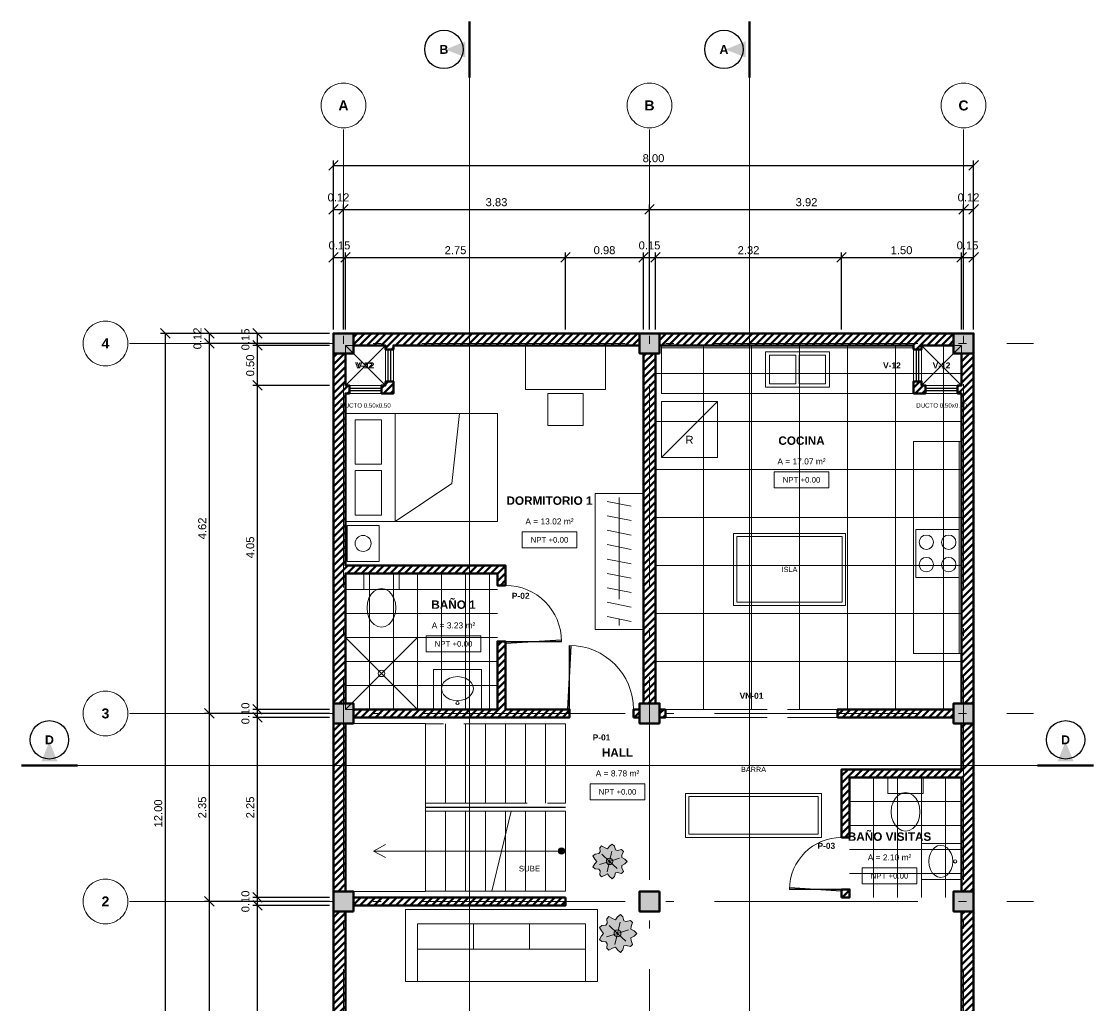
# Model space of a CAD drawing. Header units: metres. Extents: x -3.9 to 79.9, y -56.9 to 20.9.
# Drawn here: x -3.9 to 9.5, y 8.6 to 20.9 of the extents above; entities that cross this region are included whole.
import ezdxf
from ezdxf.enums import TextEntityAlignment as Align

# ---------------------------------------------------------------- set-up
doc = ezdxf.new("R2010")
doc.units = ezdxf.units.M
for name, pattern in [('DASHDOT', [3.556, 2.54, -0.508, 0, -0.508]), ('DASHED', [1.524, 1.27, -0.254]), ('PHANTOM', [6.35, 3.175, -0.635, 0.635, -0.635, 0.635, -0.635])]:
    doc.linetypes.add(name, pattern=pattern)
for name, color, linetype, lineweight in [('A-COTA', 1, 'CONTINUOUS', 15), ('A-EJES', 1, 'DASHDOT', 15), ('A-ESCALERA', 2, 'CONTINUOUS', 20), ('A-JARDIN', 3, 'CONTINUOUS', 15), ('A-LOTE', 1, 'PHANTOM', 35), ('A-MOBILIARIO', 9, 'CONTINUOUS', 15), ('A-MURO', 8, 'CONTINUOUS', 50), ('A-PISO', 253, 'CONTINUOUS', 13), ('A-PROYECCION', 9, 'DASHED', 15), ('A-PUERTA', 30, 'CONTINUOUS', 20), ('A-SANITARIO', 5, 'CONTINUOUS', 15), ('A-SIMBOLO', 6, 'CONTINUOUS', 25), ('A-TEXTO', 7, 'CONTINUOUS', 20), ('A-TEXTO-AREA', 7, 'CONTINUOUS', 15), ('A-VENTANA', 4, 'CONTINUOUS', 20), ('S-COLUMNA', 7, 'CONTINUOUS', 50)]:
    doc.layers.add(name, color=color, linetype=linetype, lineweight=lineweight)
doc.styles.add('PLANO', font='arial.ttf')
doc.styles.add('PLANO-B', font='arialbd.ttf')
doc.dimstyles.new('COTA-50', dxfattribs={"dimtxt": 0.1, "dimasz": 2.5, "dimexe": 0.06, "dimexo": 0.05, "dimgap": 0.04, "dimtad": 1, "dimzin": 0, "dimdsep": 46, "dimtxsty": 'PLANO', "dimtsz": 0.06, "dimcen": 2.5, "dimclrd": 1, "dimclre": 1, "dimazin": 3, "dimtfac": 1, "dimtmove": 0, "dimatfit": 3})

# ---------------------------------------------------------------- blocks, each defined once
blk = doc.blocks.new('PUERTA_0.65_0.10')
at = {"layer": 'A-PUERTA', "lineweight": 25}
for p, q in [((-0.02, 0.05), (0.02, 0.7)), ((0, 0.05), (0, 0.7))]:
    blk.add_line(p, q, dxfattribs=at)
at = {"layer": 'A-PUERTA'}
blk.add_arc((0, 0.05), 0.65, 0, 90, dxfattribs=at)
blk = doc.blocks.new('PUERTA_0.80_0.10')
at = {"layer": 'A-PUERTA', "lineweight": 25}
for p, q in [((-0.02, 0.05), (0.02, 0.85)), ((0, 0.05), (0, 0.85))]:
    blk.add_line(p, q, dxfattribs=at)
at = {"layer": 'A-PUERTA'}
blk.add_arc((0, 0.05), 0.8, 0, 90, dxfattribs=at)
blk = doc.blocks.new('PUERTA_0.70_0.10')
at = {"layer": 'A-PUERTA', "lineweight": 25}
for p, q in [((-0.02, 0.05), (0.02, 0.75)), ((0, 0.05), (0, 0.75))]:
    blk.add_line(p, q, dxfattribs=at)
at = {"layer": 'A-PUERTA'}
blk.add_arc((0, 0.05), 0.7, 0, 90, dxfattribs=at)
blk = doc.blocks.new('VENTANA_0.40_0.10')
at = {"layer": 'A-VENTANA', "lineweight": 15}
for p, q in [((0, 0.05), (0.4, 0.05)), ((0, -0.05), (0, 0.05)), ((0.4, -0.05), (0.4, 0.05)), ((0, -0.05), (0.4, -0.05))]:
    blk.add_line(p, q, dxfattribs=at)
at = {"layer": 'A-VENTANA', "lineweight": 25}
for p, q in [((0, 0.015), (0.4, 0.015)), ((0, -0.015), (0.4, -0.015))]:
    blk.add_line(p, q, dxfattribs=at)
blk = doc.blocks.new('SOFA_2.40_0.90')
at = {"layer": 'A-MOBILIARIO'}
for points in [[(0, 0), (2.4, 0), (2.4, 0.9), (0, 0.9)], [(0.15, 0.18), (2.25, 0.18), (2.25, 0.9), (0.15, 0.9)], [(0.15, 0.18), (0.85, 0.18), (0.85, 0.495), (0.15, 0.495)], [(0.85, 0.18), (1.55, 0.18), (1.55, 0.495), (0.85, 0.495)], [(1.55, 0.18), (2.25, 0.18), (2.25, 0.495), (1.55, 0.495)]]:
    blk.add_lwpolyline(points, close=True, dxfattribs=at)
blk = doc.blocks.new('PLANTA_0.24')
at = {"layer": 'A-JARDIN', "true_color": 0xe3eedb}
h = blk.add_hatch(color=7, dxfattribs=at)
h.dxf.hatch_style = 1
h.paths.add_polyline_path([(0.24, 0), (0.209, 0.033), (0.166, 0.054), (0.17, 0.087), (0.189, 0.137), (0.163, 0.163), (0.11, 0.151), (0.08, 0.157), (0.067, 0.206), (0.037, 0.237), (0, 0.206), (-0.027, 0.171), (-0.061, 0.186), (-0.107, 0.211), (-0.133, 0.183), (-0.129, 0.129), (-0.145, 0.105), (-0.197, 0.101), (-0.227, 0.074), (-0.199, 0.031), (-0.173, 0), (-0.199, -0.031), (-0.227, -0.074), (-0.197, -0.101), (-0.145, -0.105), (-0.129, -0.129), (-0.133, -0.183), (-0.107, -0.211), (-0.061, -0.186), (-0.027, -0.171), (0, -0.206), (0.037, -0.237), (0.067, -0.206), (0.08, -0.157), (0.11, -0.151), (0.163, -0.163), (0.189, -0.137), (0.17, -0.087), (0.166, -0.054), (0.209, -0.033)])
at = {"layer": 'A-JARDIN', "lineweight": 5}
for q in [(0.032, 0.14), (-0.138, -0.043), (-0.106, 0.098), (-0.032, -0.14), (0.138, 0.043), (0.106, -0.098)]:
    blk.add_line((0, 0), q, dxfattribs=at)
at = {"layer": 'A-JARDIN'}
blk.add_lwpolyline([(0.24, 0), (0.209, 0.033), (0.166, 0.054), (0.17, 0.087), (0.189, 0.137), (0.163, 0.163), (0.11, 0.151), (0.08, 0.157), (0.067, 0.206), (0.037, 0.237), (0, 0.206), (-0.027, 0.171), (-0.061, 0.186), (-0.107, 0.211), (-0.133, 0.183), (-0.129, 0.129), (-0.145, 0.105), (-0.197, 0.101), (-0.227, 0.074), (-0.199, 0.031), (-0.173, 0), (-0.199, -0.031), (-0.227, -0.074), (-0.197, -0.101), (-0.145, -0.105), (-0.129, -0.129), (-0.133, -0.183), (-0.107, -0.211), (-0.061, -0.186), (-0.027, -0.171), (0, -0.206), (0.037, -0.237), (0.067, -0.206), (0.08, -0.157), (0.11, -0.151), (0.163, -0.163), (0.189, -0.137), (0.17, -0.087), (0.166, -0.054), (0.209, -0.033)], close=True, dxfattribs=at)
blk.add_circle((0, 0), 0.0432, dxfattribs=at)
blk = doc.blocks.new('CAJA_1.70_0.55')
at = {"layer": 'A-MOBILIARIO'}
for points in [[(0, 0), (1.7, 0), (1.7, 0.55), (0, 0.55)], [(0.04, 0.04), (1.66, 0.04), (1.66, 0.51), (0.04, 0.51)]]:
    blk.add_lwpolyline(points, close=True, dxfattribs=at)
blk = doc.blocks.new('INODORO')
at = {"layer": 'A-SANITARIO'}
for points in [[(0.18, 0.43), (0.174, 0.492), (0.156, 0.55), (0.127, 0.6), (0.09, 0.638), (0.047, 0.662), (0, 0.67), (-0.047, 0.662), (-0.09, 0.638), (-0.127, 0.6), (-0.156, 0.55), (-0.174, 0.492), (-0.18, 0.43), (-0.174, 0.368), (-0.156, 0.31), (-0.127, 0.26), (-0.09, 0.222), (-0.047, 0.198), (0, 0.19), (0.047, 0.198), (0.09, 0.222), (0.127, 0.26), (0.156, 0.31), (0.174, 0.368)], [(-0.22, 0), (0.22, 0), (0.22, 0.2), (-0.22, 0.2)]]:
    blk.add_lwpolyline(points, close=True, dxfattribs=at)
blk = doc.blocks.new('LAVATORIO_0.45')
at = {"layer": 'A-SANITARIO'}
for points in [[(0, 0), (0.45, 0), (0.45, 0.5), (0, 0.5)], [(0.425, 0.26), (0.418, 0.299), (0.398, 0.335), (0.366, 0.366), (0.325, 0.39), (0.277, 0.405), (0.225, 0.41), (0.173, 0.405), (0.125, 0.39), (0.084, 0.366), (0.052, 0.335), (0.032, 0.299), (0.025, 0.26), (0.032, 0.221), (0.052, 0.185), (0.084, 0.154), (0.125, 0.13), (0.173, 0.115), (0.225, 0.11), (0.277, 0.115), (0.325, 0.13), (0.366, 0.154), (0.398, 0.185), (0.418, 0.221)]]:
    blk.add_lwpolyline(points, close=True, dxfattribs=at)
blk.add_circle((0.225, 0.08), 0.02, dxfattribs=at)
blk = doc.blocks.new('PLANTA_0.22')
at = {"layer": 'A-JARDIN', "true_color": 0xe3eedb}
h = blk.add_hatch(color=7, dxfattribs=at)
h.dxf.hatch_style = 1
h.paths.add_polyline_path([(0.22, 0), (0.192, 0.03), (0.152, 0.049), (0.156, 0.08), (0.173, 0.126), (0.149, 0.149), (0.101, 0.138), (0.073, 0.144), (0.061, 0.189), (0.034, 0.217), (0, 0.189), (-0.025, 0.157), (-0.056, 0.171), (-0.098, 0.193), (-0.122, 0.168), (-0.118, 0.118), (-0.133, 0.097), (-0.181, 0.092), (-0.208, 0.068), (-0.182, 0.029), (-0.158, 0), (-0.182, -0.029), (-0.208, -0.068), (-0.181, -0.092), (-0.133, -0.097), (-0.118, -0.118), (-0.122, -0.168), (-0.098, -0.193), (-0.056, -0.171), (-0.025, -0.157), (0, -0.189), (0.034, -0.217), (0.061, -0.189), (0.073, -0.144), (0.101, -0.138), (0.149, -0.149), (0.173, -0.126), (0.156, -0.08), (0.152, -0.049), (0.192, -0.03)])
at = {"layer": 'A-JARDIN', "lineweight": 5}
for q in [(-0.126, -0.039), (-0.097, 0.09), (-0.029, -0.129), (0.029, 0.129), (0.126, 0.039), (0.097, -0.09)]:
    blk.add_line((0, 0), q, dxfattribs=at)
at = {"layer": 'A-JARDIN'}
blk.add_lwpolyline([(0.22, 0), (0.192, 0.03), (0.152, 0.049), (0.156, 0.08), (0.173, 0.126), (0.149, 0.149), (0.101, 0.138), (0.073, 0.144), (0.061, 0.189), (0.034, 0.217), (0, 0.189), (-0.025, 0.157), (-0.056, 0.171), (-0.098, 0.193), (-0.122, 0.168), (-0.118, 0.118), (-0.133, 0.097), (-0.181, 0.092), (-0.208, 0.068), (-0.182, 0.029), (-0.158, 0), (-0.182, -0.029), (-0.208, -0.068), (-0.181, -0.092), (-0.133, -0.097), (-0.118, -0.118), (-0.122, -0.168), (-0.098, -0.193), (-0.056, -0.171), (-0.025, -0.157), (0, -0.189), (0.034, -0.217), (0.061, -0.189), (0.073, -0.144), (0.101, -0.138), (0.149, -0.149), (0.173, -0.126), (0.156, -0.08), (0.152, -0.049), (0.192, -0.03)], close=True, dxfattribs=at)
blk.add_circle((0, 0), 0.0396, dxfattribs=at)
blk = doc.blocks.new('CAMA_1.35_1.90')
at = {"layer": 'A-MOBILIARIO'}
for points in [[(0, 0), (1.35, 0), (1.35, 1.9), (0, 1.9)], [(0.08, 1.45), (0.635, 1.45), (0.635, 1.78), (0.08, 1.78)], [(0.715, 1.45), (1.27, 1.45), (1.27, 1.78), (0.715, 1.78)]]:
    blk.add_lwpolyline(points, close=True, dxfattribs=at)
for points in [[(0, 1.28), (1.35, 1.28)], [(0, 1.28), (0.4725, 0.57), (1.35, 0.475)]]:
    blk.add_lwpolyline(points, dxfattribs=at)
blk = doc.blocks.new('VELADOR')
at = {"layer": 'A-MOBILIARIO'}
blk.add_lwpolyline([(0, 0), (0.45, 0), (0.45, 0.4), (0, 0.4)], close=True, dxfattribs=at)
blk.add_circle((0.225, 0.2), 0.1, dxfattribs=at)
blk = doc.blocks.new('CLOSET_1.70_0.60')
at = {"layer": 'A-MOBILIARIO', "lineweight": 13}
for p, q in [((0.1, 0.15), (0.16, 0.45)), ((0.28, 0.15), (0.34, 0.45)), ((0.46, 0.15), (0.52, 0.45)), ((0.64, 0.15), (0.7, 0.45)), ((0.82, 0.15), (0.88, 0.45)), ((1, 0.15), (1.06, 0.45)), ((1.18, 0.15), (1.24, 0.45)), ((1.36, 0.15), (1.42, 0.45)), ((1.54, 0.15), (1.6, 0.45))]:
    blk.add_line(p, q, dxfattribs=at)
at = {"layer": 'A-MOBILIARIO', "linetype": 'DASHED'}
blk.add_line((0.05, 0.3), (1.65, 0.3), dxfattribs=at)
at = {"layer": 'A-MOBILIARIO'}
blk.add_lwpolyline([(0, 0), (1.7, 0), (1.7, 0.6), (0, 0.6)], close=True, dxfattribs=at)
blk = doc.blocks.new('ESCRITORIO_1.00')
at = {"layer": 'A-MOBILIARIO'}
for points in [[(0, 0), (1, 0), (1, 0.55), (0, 0.55)], [(0.28, -0.45), (0.72, -0.45), (0.72, -0.05), (0.28, -0.05)]]:
    blk.add_lwpolyline(points, close=True, dxfattribs=at)
blk = doc.blocks.new('DUCHA_0.90_0.90')
at = {"layer": 'A-SANITARIO', "lineweight": 13}
for p, q in [((0, 0), (0.9, 0.9)), ((0, 0.9), (0.9, 0))]:
    blk.add_line(p, q, dxfattribs=at)
at = {"layer": 'A-SANITARIO'}
blk.add_lwpolyline([(0, 0), (0.9, 0), (0.9, 0.9), (0, 0.9)], close=True, dxfattribs=at)
blk.add_circle((0.45, 0.45), 0.04, dxfattribs=at)
blk = doc.blocks.new('LAVATORIO_0.60')
at = {"layer": 'A-SANITARIO'}
for points in [[(0, 0), (0.6, 0), (0.6, 0.5), (0, 0.5)], [(0.5, 0.26), (0.493, 0.299), (0.473, 0.335), (0.441, 0.366), (0.4, 0.39), (0.352, 0.405), (0.3, 0.41), (0.248, 0.405), (0.2, 0.39), (0.159, 0.366), (0.127, 0.335), (0.107, 0.299), (0.1, 0.26), (0.107, 0.221), (0.127, 0.185), (0.159, 0.154), (0.2, 0.13), (0.248, 0.115), (0.3, 0.11), (0.352, 0.115), (0.4, 0.13), (0.441, 0.154), (0.473, 0.185), (0.493, 0.221)]]:
    blk.add_lwpolyline(points, close=True, dxfattribs=at)
blk.add_circle((0.3, 0.08), 0.02, dxfattribs=at)
blk = doc.blocks.new('MUEBLE_3.15')
at = {"layer": 'A-MOBILIARIO', "lineweight": 13}
blk.add_line((0, 0.03), (3.15, 0.03), dxfattribs=at)
at = {"layer": 'A-MOBILIARIO'}
blk.add_lwpolyline([(0, 0), (3.15, 0), (3.15, 0.6), (0, 0.6)], close=True, dxfattribs=at)
blk = doc.blocks.new('MUEBLE_2.65')
at = {"layer": 'A-MOBILIARIO', "lineweight": 13}
blk.add_line((0, 0.03), (2.65, 0.03), dxfattribs=at)
at = {"layer": 'A-MOBILIARIO'}
blk.add_lwpolyline([(0, 0), (2.65, 0), (2.65, 0.6), (0, 0.6)], close=True, dxfattribs=at)
blk = doc.blocks.new('COCINA')
at = {"layer": 'A-MOBILIARIO'}
blk.add_lwpolyline([(0, 0.03), (0.6, 0.03), (0.6, 0.57), (0, 0.57)], close=True, dxfattribs=at)
for centre in [(0.16, 0.44), (0.44, 0.44), (0.16, 0.16), (0.44, 0.16)]:
    blk.add_circle(centre, 0.09, dxfattribs=at)
blk = doc.blocks.new('REFRI')
at = {"layer": 'A-MOBILIARIO', "lineweight": 13}
blk.add_line((0, 0), (0.7, 0.7), dxfattribs=at)
at = {"layer": 'A-MOBILIARIO'}
blk.add_lwpolyline([(0, 0), (0.7, 0), (0.7, 0.7), (0, 0.7)], close=True, dxfattribs=at)
at = {"layer": 'A-MOBILIARIO', "style": 'PLANO'}
blk.add_text('R', height=0.1, dxfattribs=at).set_placement((0.35, 0.22), align=Align.MIDDLE_CENTER)
blk = doc.blocks.new('TARJA')
at = {"layer": 'A-SANITARIO'}
for points in [[(0, 0.08), (0.8, 0.08), (0.8, 0.52), (0, 0.52)], [(0.05, 0.12), (0.38, 0.12), (0.38, 0.48), (0.05, 0.48)], [(0.42, 0.12), (0.75, 0.12), (0.75, 0.48), (0.42, 0.48)]]:
    blk.add_lwpolyline(points, close=True, dxfattribs=at)
blk = doc.blocks.new('CAJA_1.40_0.90')
at = {"layer": 'A-MOBILIARIO'}
for points in [[(0, 0), (1.4, 0), (1.4, 0.9), (0, 0.9)], [(0.04, 0.04), (1.36, 0.04), (1.36, 0.86), (0.04, 0.86)]]:
    blk.add_lwpolyline(points, close=True, dxfattribs=at)

msp = doc.modelspace()

# ---------------------------------------------------------------- hatches: boundary and pattern name
at = {"layer": 'A-ESCALERA', "true_color": 0x333333}
h = msp.add_hatch(color=7, dxfattribs=at)
h.dxf.hatch_style = 1
h.paths.add_polyline_path([(2.89, 10.53), (2.889, 10.54), (2.885, 10.55), (2.878, 10.558), (2.87, 10.565), (2.86, 10.569), (2.85, 10.57), (2.84, 10.569), (2.83, 10.565), (2.822, 10.558), (2.815, 10.55), (2.811, 10.54), (2.81, 10.53), (2.811, 10.52), (2.815, 10.51), (2.822, 10.502), (2.83, 10.495), (2.84, 10.491), (2.85, 10.49), (2.86, 10.491), (2.87, 10.495), (2.878, 10.502), (2.885, 10.51), (2.889, 10.52)])
at = {"layer": 'A-MURO'}
h = msp.add_hatch(dxfattribs=at)
h.set_pattern_fill('ANSI31', color=8, scale=0.02)
h.paths.add_polyline_path([(3.825, 17), (3.825, 16.85), (0.75, 16.85), (0.75, 16.8), (0.65, 16.8), (0.65, 16.85), (0.25, 16.85), (0.25, 17)])
h = msp.add_hatch(dxfattribs=at)
h.set_pattern_fill('ANSI31', color=8, scale=0.02)
h.paths.add_polyline_path([(7.75, 17), (7.75, 16.85), (7.35, 16.85), (7.35, 16.8), (7.25, 16.8), (7.25, 16.85), (4.075, 16.85), (4.075, 17)])
h = msp.add_hatch(dxfattribs=at)
h.set_pattern_fill('ANSI31', color=8, scale=0.02)
h.paths.add_polyline_path([(0.15, 16.35), (0.2, 16.35), (0.2, 16.25), (0.15, 16.25), (0.15, 14.1), (2.15, 14.1), (2.15, 14.05), (2.15, 14), (2.15, 13.85), (2.05, 13.85), (2.05, 14), (0.15, 14), (0.15, 12.375), (0, 12.375), (0, 16.75), (0.15, 16.75)])
h = msp.add_hatch(dxfattribs=at)
h.set_pattern_fill('ANSI31', color=8, scale=0.02)
h.paths.add_polyline_path([(4.025, 12.375), (3.875, 12.375), (3.875, 16.75), (4.025, 16.75)])
h = msp.add_hatch(dxfattribs=at)
h.set_pattern_fill('ANSI31', color=8, scale=0.02)
h.paths.add_polyline_path([(8, 12.375), (7.85, 12.375), (7.85, 16.25), (7.8, 16.25), (7.8, 16.35), (7.85, 16.35), (7.85, 16.75), (8, 16.75)])
h = msp.add_hatch(dxfattribs=at)
h.set_pattern_fill('ANSI31', color=8, scale=0.02)
h.paths.add_polyline_path([(0.65, 16.4), (0.75, 16.4), (0.75, 16.35), (0.75, 16.25), (0.6, 16.25), (0.6, 16.35), (0.65, 16.35)])
h = msp.add_hatch(dxfattribs=at)
h.set_pattern_fill('ANSI31', color=8, scale=0.02)
h.paths.add_polyline_path([(7.25, 16.35), (7.25, 16.4), (7.35, 16.4), (7.35, 16.35), (7.4, 16.35), (7.4, 16.25), (7.25, 16.25)])
h = msp.add_hatch(dxfattribs=at)
h.set_pattern_fill('ANSI31', color=8, scale=0.02)
h.paths.add_polyline_path([(2.05, 12.3), (2.05, 13.15), (2.15, 13.15), (2.15, 12.3), (2.95, 12.3), (2.95, 12.2), (0.25, 12.2), (0.25, 12.3)])
h = msp.add_hatch(dxfattribs=at)
h.set_pattern_fill('ANSI31', color=8, scale=0.02)
h.paths.add_polyline_path([(3.75, 12.2), (3.75, 12.3), (3.825, 12.3), (3.825, 12.2)])
h = msp.add_hatch(dxfattribs=at)
h.set_pattern_fill('ANSI31', color=8, scale=0.02)
h.paths.add_polyline_path([(4.15, 12.3), (4.15, 12.2), (4.075, 12.2), (4.075, 12.3)])
h = msp.add_hatch(dxfattribs=at)
h.set_pattern_fill('ANSI31', color=8, scale=0.02)
h.paths.add_polyline_path([(6.3, 12.2), (6.3, 12.3), (7.75, 12.3), (7.75, 12.2)])
h = msp.add_hatch(dxfattribs=at)
h.set_pattern_fill('ANSI31', color=8, scale=0.02)
h.paths.add_polyline_path([(0.15, 10.025), (0, 10.025), (0, 12.125), (0.15, 12.125)])
h = msp.add_hatch(dxfattribs=at)
h.set_pattern_fill('ANSI31', color=8, scale=0.02)
h.paths.add_polyline_path([(8, 10.025), (7.85, 10.025), (7.85, 11.45), (6.45, 11.45), (6.45, 10.7), (6.35, 10.7), (6.35, 11.45), (6.35, 11.45), (6.35, 11.55), (7.85, 11.55), (7.85, 12.125), (8, 12.125)])
h = msp.add_hatch(dxfattribs=at)
h.set_pattern_fill('ANSI31', color=8, scale=0.02)
h.paths.add_polyline_path([(6.35, 9.95), (6.35, 10.05), (6.45, 10.05), (6.45, 9.95)])
h = msp.add_hatch(dxfattribs=at)
h.set_pattern_fill('ANSI31', color=8, scale=0.02)
h.paths.add_polyline_path([(2.9, 9.95), (2.9, 9.85), (0.25, 9.85), (0.25, 9.95)])
h = msp.add_hatch(dxfattribs=at)
h.set_pattern_fill('ANSI31', color=8, scale=0.02)
h.paths.add_polyline_path([(0.15, 5.25), (0, 5.25), (0, 9.775), (0.15, 9.775)])
h = msp.add_hatch(dxfattribs=at)
h.set_pattern_fill('ANSI31', color=8, scale=0.02)
h.paths.add_polyline_path([(8, 5.25), (7.85, 5.25), (7.85, 9.775), (8, 9.775)])
at = {"layer": 'A-SIMBOLO', "true_color": 0x1a1a1a}
h = msp.add_hatch(color=7, dxfattribs=at)
h.dxf.hatch_style = 1
h.paths.add_polyline_path([(1.65, 20.65), (1.65, 20.45), (1.4, 20.55)])
h = msp.add_hatch(color=7, dxfattribs=at)
h.dxf.hatch_style = 1
h.paths.add_polyline_path([(5.15, 20.65), (5.15, 20.45), (4.9, 20.55)])
h = msp.add_hatch(color=7, dxfattribs=at)
h.dxf.hatch_style = 1
h.paths.add_polyline_path([(-3.65, 11.65), (-3.45, 11.65), (-3.55, 11.9)])
h = msp.add_hatch(color=7, dxfattribs=at)
h.dxf.hatch_style = 1
h.paths.add_polyline_path([(9.05, 11.65), (9.25, 11.65), (9.15, 11.9)])
at = {"layer": 'S-COLUMNA', "true_color": 0x1c1c1c}
h = msp.add_hatch(color=7, dxfattribs=at)
h.dxf.hatch_style = 1
h.paths.add_polyline_path([(0.25, 16.75), (0, 16.75), (0, 17), (0.25, 17)])
h = msp.add_hatch(color=7, dxfattribs=at)
h.dxf.hatch_style = 1
h.paths.add_polyline_path([(4.075, 16.75), (3.825, 16.75), (3.825, 17), (4.075, 17)])
h = msp.add_hatch(color=7, dxfattribs=at)
h.dxf.hatch_style = 1
h.paths.add_polyline_path([(8, 16.75), (7.75, 16.75), (7.75, 17), (8, 17)])
h = msp.add_hatch(color=7, dxfattribs=at)
h.dxf.hatch_style = 1
h.paths.add_polyline_path([(0.25, 12.125), (0, 12.125), (0, 12.375), (0.25, 12.375)])
h = msp.add_hatch(color=7, dxfattribs=at)
h.dxf.hatch_style = 1
h.paths.add_polyline_path([(4.075, 12.125), (3.825, 12.125), (3.825, 12.375), (4.075, 12.375)])
h = msp.add_hatch(color=7, dxfattribs=at)
h.dxf.hatch_style = 1
h.paths.add_polyline_path([(8, 12.375), (8, 12.125), (7.75, 12.125), (7.75, 12.375)])
h = msp.add_hatch(color=7, dxfattribs=at)
h.dxf.hatch_style = 1
h.paths.add_polyline_path([(0.25, 9.775), (0, 9.775), (0, 10.025), (0.25, 10.025)])
h = msp.add_hatch(color=7, dxfattribs=at)
h.dxf.hatch_style = 1
h.paths.add_polyline_path([(4.075, 10.025), (4.075, 9.775), (3.825, 9.775), (3.825, 10.025)])
h = msp.add_hatch(color=7, dxfattribs=at)
h.dxf.hatch_style = 1
h.paths.add_polyline_path([(8, 9.775), (7.75, 9.775), (7.75, 10.025), (8, 10.025)])

# ---------------------------------------------------------------- linework, layer by layer
at = {"layer": 'A-EJES'}
for p, q in [((0.125, -0.8), (0.125, 19.55)), ((3.95, -0.8), (3.95, 19.55)), ((7.875, -0.8), (7.875, 19.55)), ((-2.55, 16.875), (8.75, 16.875)), ((-2.55, 12.25), (8.75, 12.25)), ((-2.55, 9.9), (8.75, 9.9))]:
    msp.add_line(p, q, dxfattribs=at)
for centre in [(0.125, 19.85), (3.95, 19.85), (7.875, 19.85), (-2.85, 16.875), (-2.85, 12.25), (-2.85, 9.9)]:
    msp.add_circle(centre, 0.28, dxfattribs=at)
at = {"layer": 'A-ESCALERA', "lineweight": 25}
msp.add_line((1.15, 11.08), (2.9, 11.08), dxfattribs=at)
at = {"layer": 'A-ESCALERA'}
for p, q in [((2.1, 11.03), (2.9, 11.03)), ((2.15, 10.03), (2.15, 11.03)), ((2.4, 10.03), (2.4, 11.03)), ((2.65, 10.03), (2.65, 11.03)), ((2.9, 10.03), (2.9, 11.03)), ((2.1, 10.03), (2.9, 10.03))]:
    msp.add_line(p, q, dxfattribs=at)
for points in [[(1.98, 10.03), (2.22, 11.03)], [(0.65, 10.45), (0.5, 10.53), (0.65, 10.61)], [(2.85, 10.53), (0.5, 10.53)]]:
    msp.add_lwpolyline(points, dxfattribs=at)
msp.add_circle((2.85, 10.53), 0.04, dxfattribs=at)
at = {"layer": 'A-LOTE'}
msp.add_lwpolyline([(0, 0), (8, 0), (8, 17), (0, 17)], close=True, dxfattribs=at)
at = {"layer": 'A-MURO'}
for points in [[(3.825, 17), (3.825, 16.85), (0.75, 16.85), (0.75, 16.8), (0.65, 16.8), (0.65, 16.85), (0.25, 16.85), (0.25, 17)], [(7.75, 17), (7.75, 16.85), (7.35, 16.85), (7.35, 16.8), (7.25, 16.8), (7.25, 16.85), (4.075, 16.85), (4.075, 17)], [(0.15, 16.35), (0.2, 16.35), (0.2, 16.25), (0.15, 16.25), (0.15, 14.1), (2.15, 14.1), (2.15, 14.05), (2.15, 14), (2.15, 13.85), (2.05, 13.85), (2.05, 14), (0.15, 14), (0.15, 12.375), (0, 12.375), (0, 16.75), (0.15, 16.75)], [(4.025, 12.375), (3.875, 12.375), (3.875, 16.75), (4.025, 16.75)], [(8, 12.375), (7.85, 12.375), (7.85, 16.25), (7.8, 16.25), (7.8, 16.35), (7.85, 16.35), (7.85, 16.75), (8, 16.75)], [(0.65, 16.4), (0.75, 16.4), (0.75, 16.35), (0.75, 16.25), (0.6, 16.25), (0.6, 16.35), (0.65, 16.35)], [(7.25, 16.35), (7.25, 16.4), (7.35, 16.4), (7.35, 16.35), (7.4, 16.35), (7.4, 16.25), (7.25, 16.25)], [(2.05, 12.3), (2.05, 13.15), (2.15, 13.15), (2.15, 12.3), (2.95, 12.3), (2.95, 12.2), (0.25, 12.2), (0.25, 12.3)], [(3.75, 12.2), (3.75, 12.3), (3.825, 12.3), (3.825, 12.2)], [(4.15, 12.3), (4.15, 12.2), (4.075, 12.2), (4.075, 12.3)], [(6.3, 12.2), (6.3, 12.3), (7.75, 12.3), (7.75, 12.2)], [(0.15, 10.025), (0, 10.025), (0, 12.125), (0.15, 12.125)], [(8, 10.025), (7.85, 10.025), (7.85, 11.45), (6.45, 11.45), (6.45, 10.7), (6.35, 10.7), (6.35, 11.45), (6.35, 11.45), (6.35, 11.55), (7.85, 11.55), (7.85, 12.125), (8, 12.125)], [(6.35, 9.95), (6.35, 10.05), (6.45, 10.05), (6.45, 9.95)], [(2.9, 9.95), (2.9, 9.85), (0.25, 9.85), (0.25, 9.95)], [(0.15, 5.25), (0, 5.25), (0, 9.775), (0.15, 9.775)], [(8, 5.25), (7.85, 5.25), (7.85, 9.775), (8, 9.775)]]:
    msp.add_lwpolyline(points, close=True, dxfattribs=at)
at = {"layer": 'A-PISO', "lineweight": 5}
for p, q in [((4.625, 12.3), (4.625, 16.85)), ((5.225, 12.3), (5.225, 16.85)), ((5.825, 12.3), (5.825, 16.85)), ((6.425, 12.3), (6.425, 16.85)), ((7.025, 12.3), (7.025, 16.85)), ((7.625, 12.3), (7.625, 16.85)), ((4.025, 16.5), (7.85, 16.5)), ((4.025, 15.9), (7.85, 15.9)), ((4.025, 15.3), (7.85, 15.3)), ((4.025, 14.7), (7.85, 14.7)), ((4.025, 14.1), (7.85, 14.1)), ((0.45, 12.3), (0.45, 14)), ((0.75, 12.3), (0.75, 14)), ((1.05, 12.3), (1.05, 14)), ((1.35, 12.3), (1.35, 14)), ((1.65, 12.3), (1.65, 14)), ((1.95, 12.3), (1.95, 14)), ((0.15, 13.8), (2.05, 13.8)), ((0.15, 13.5), (2.05, 13.5)), ((4.025, 13.5), (7.85, 13.5)), ((0.15, 13.2), (2.05, 13.2)), ((0.15, 12.9), (2.05, 12.9)), ((4.025, 12.9), (7.85, 12.9)), ((0.15, 12.6), (2.05, 12.6)), ((6.75, 9.95), (6.75, 11.45)), ((7.05, 9.95), (7.05, 11.45)), ((7.35, 9.95), (7.35, 11.45)), ((7.65, 9.95), (7.65, 11.45)), ((6.45, 11.15), (7.85, 11.15)), ((6.45, 10.85), (7.85, 10.85)), ((6.45, 10.55), (7.85, 10.55)), ((6.45, 10.25), (7.85, 10.25))]:
    msp.add_line(p, q, dxfattribs=at)
at = {"layer": 'A-PROYECCION', "lineweight": 13}
for p, q in [((0.15, 16.35), (0.65, 16.85)), ((0.15, 16.85), (0.65, 16.35)), ((7.35, 16.35), (7.85, 16.85)), ((7.35, 16.85), (7.85, 16.35)), ((4.15, 12.3), (6.3, 12.3)), ((4.15, 12.2), (6.3, 12.2))]:
    msp.add_line(p, q, dxfattribs=at)
at = {"layer": 'A-PROYECCION'}
for p, q in [((1.15, 11.13), (1.15, 12.12)), ((1.4, 11.13), (1.4, 12.12)), ((1.65, 11.13), (1.65, 12.12)), ((1.9, 11.13), (1.9, 12.12)), ((2.15, 11.13), (2.15, 12.12)), ((2.4, 11.13), (2.4, 12.12)), ((2.65, 11.13), (2.65, 12.12)), ((2.9, 11.13), (2.9, 12.12)), ((1.15, 10.03), (1.15, 11.03)), ((1.15, 11.03), (2.1, 11.03)), ((1.4, 10.03), (1.4, 11.03)), ((1.65, 10.03), (1.65, 11.03)), ((1.9, 10.03), (1.9, 11.03)), ((1.15, 10.03), (2.1, 10.03))]:
    msp.add_line(p, q, dxfattribs=at)
for points in [[(0.15, 16.35), (0.65, 16.35), (0.65, 16.85), (0.15, 16.85)], [(7.35, 16.35), (7.85, 16.35), (7.85, 16.85), (7.35, 16.85)], [(0.15, 10.025), (1.15, 10.025), (1.15, 12.125), (0.15, 12.125)], [(1.15, 11.13), (2.9, 11.13), (2.9, 12.12), (1.15, 12.12)]]:
    msp.add_lwpolyline(points, close=True, dxfattribs=at)
at = {"layer": 'A-SIMBOLO', "lineweight": 50}
for p, q in [((1.7, 20.2), (1.7, 20.9)), ((5.2, 20.2), (5.2, 20.9)), ((-3.9, 11.6), (-3.2, 11.6)), ((8.8, 11.6), (9.5, 11.6))]:
    msp.add_line(p, q, dxfattribs=at)
at = {"layer": 'A-SIMBOLO', "lineweight": 13}
for p, q in [((1.7, -2.55), (1.7, 20.55)), ((5.2, -2.55), (5.2, 20.55)), ((-3.55, 11.6), (9.15, 11.6))]:
    msp.add_line(p, q, dxfattribs=at)
at = {"layer": 'A-SIMBOLO'}
for centre in [(1.38, 20.55), (4.88, 20.55), (-3.55, 11.92), (9.15, 11.92)]:
    msp.add_circle(centre, 0.24, dxfattribs=at)
at = {"layer": 'A-TEXTO-AREA'}
for points in [[(5.51, 15.07), (6.19, 15.07), (6.19, 15.27), (5.51, 15.27)], [(2.36, 14.32), (3.04, 14.32), (3.04, 14.52), (2.36, 14.52)], [(1.16, 13.02), (1.84, 13.02), (1.84, 13.22), (1.16, 13.22)], [(3.21, 11.17), (3.89, 11.17), (3.89, 11.37), (3.21, 11.37)], [(6.61, 10.12), (7.29, 10.12), (7.29, 10.32), (6.61, 10.32)]]:
    msp.add_lwpolyline(points, close=True, dxfattribs=at)
at = {"layer": 'S-COLUMNA'}
for points in [[(0.25, 16.75), (0, 16.75), (0, 17), (0.25, 17)], [(4.075, 16.75), (3.825, 16.75), (3.825, 17), (4.075, 17)], [(8, 16.75), (7.75, 16.75), (7.75, 17), (8, 17)], [(0.25, 12.125), (0, 12.125), (0, 12.375), (0.25, 12.375)], [(4.075, 12.125), (3.825, 12.125), (3.825, 12.375), (4.075, 12.375)], [(8, 12.375), (8, 12.125), (7.75, 12.125), (7.75, 12.375)], [(0.25, 9.775), (0, 9.775), (0, 10.025), (0.25, 10.025)], [(4.075, 10.025), (4.075, 9.775), (3.825, 9.775), (3.825, 10.025)], [(8, 9.775), (7.75, 9.775), (7.75, 10.025), (8, 10.025)]]:
    msp.add_lwpolyline(points, close=True, dxfattribs=at)

# ---------------------------------------------------------------- block references
for name, p, rotation in [('VENTANA_0.40_0.10', (0.7, 16.4), 90), ('MUEBLE_3.15', (7.25, 16.85), 180), ('TARJA', (6.2, 16.85), 180), ('VENTANA_0.40_0.10', (7.3, 16.4), 90), ('CAMA_1.35_1.90', (2.05, 14.65), 90), ('MUEBLE_2.65', (7.85, 13), 90), ('CLOSET_1.70_0.60', (3.27, 15), -90), ('VELADOR', (0.17, 14.6), -90), ('COCINA', (7.85, 13.95), 90), ('INODORO', (0.6, 14), 180), ('INODORO', (7.15, 11.45), 180), ('PUERTA_0.65_0.10', (6.4, 10.05), 90), ('LAVATORIO_0.45', (7.85, 10.175), 90)]:
    msp.add_blockref(name, p, dxfattribs=dict(rotation=rotation))
for name, p in [('ESCRITORIO_1.00', (2.4, 16.3)), ('VENTANA_0.40_0.10', (0.2, 16.3)), ('VENTANA_0.40_0.10', (7.4, 16.3)), ('REFRI', (4.1, 15.45)), ('CAJA_1.40_0.90', (5, 13.6)), ('DUCHA_0.90_0.90', (0.15, 12.3)), ('PUERTA_0.80_0.10', (2.95, 12.25)), ('LAVATORIO_0.60', (1.25, 12.3)), ('CAJA_1.70_0.55', (4.4, 10.7)), ('PLANTA_0.22', (3.45, 10.4)), ('PLANTA_0.24', (3.55, 9.5))]:
    msp.add_blockref(name, p)
at = {"xscale": -1}
for name, p, rotation in [('PUERTA_0.70_0.10', (2.1, 13.15), -90), ('SOFA_2.40_0.90', (0.9, 9.8), 180)]:
    msp.add_blockref(name, p, dxfattribs=dict(at, rotation=rotation))

# ---------------------------------------------------------------- texts
at = {"layer": 'A-TEXTO'}
for s, height, style, p in [('B', 0.11, 'PLANO-B', (1.38, 20.55)), ('A', 0.11, 'PLANO-B', (4.88, 20.55)), ('A', 0.125, 'PLANO-B', (0.125, 19.85)), ('B', 0.125, 'PLANO-B', (3.95, 19.85)), ('C', 0.125, 'PLANO-B', (7.875, 19.85)), ('4', 0.125, 'PLANO-B', (-2.85, 16.875)), ('COCINA', 0.105, 'PLANO-B', (5.85, 15.66)), ('DORMITORIO 1', 0.105, 'PLANO-B', (2.7, 14.91)), ('BAÑO 1', 0.105, 'PLANO-B', (1.5, 13.61)), ('3', 0.125, 'PLANO-B', (-2.85, 12.25)), ('D', 0.11, 'PLANO-B', (-3.55, 11.92)), ('D', 0.11, 'PLANO-B', (9.15, 11.92)), ('HALL', 0.105, 'PLANO-B', (3.55, 11.76)), ('BAÑO VISITAS', 0.105, 'PLANO-B', (6.95, 10.71)), ('SUBE', 0.07, 'PLANO', (2.45, 10.31)), ('2', 0.125, 'PLANO-B', (-2.85, 9.9))]:
    msp.add_text(s, height=height, dxfattribs=dict(at, style=style)).set_placement(p, align=Align.MIDDLE_CENTER)
at = {"layer": 'A-TEXTO-AREA'}
for s, height, style, p in [('V-12', 0.075, 'PLANO-B', (0.38, 16.6)), ('V-12', 0.075, 'PLANO-B', (0.4, 16.6)), ('V-12', 0.075, 'PLANO-B', (6.98, 16.6)), ('V-12', 0.075, 'PLANO-B', (7.6, 16.6)), ('DUCTO 0.50x0.50', 0.055, 'PLANO', (0.4, 16.1)), ('DUCTO 0.50x0.50', 0.055, 'PLANO', (7.6, 16.1)), ('A = 17.07 m²', 0.075, 'PLANO', (5.85, 15.4)), ('NPT +0.00', 0.07, 'PLANO', (5.85, 15.17)), ('A = 13.02 m²', 0.075, 'PLANO', (2.7, 14.65)), ('NPT +0.00', 0.07, 'PLANO', (2.7, 14.42)), ('ISLA', 0.065, 'PLANO', (5.7, 14.05)), ('P-02', 0.075, 'PLANO-B', (2.34, 13.72)), ('A = 3.23 m²', 0.075, 'PLANO', (1.5, 13.35)), ('NPT +0.00', 0.07, 'PLANO', (1.5, 13.12)), ('VN-01', 0.075, 'PLANO-B', (5.225, 12.47)), ('P-01', 0.075, 'PLANO-B', (3.35, 11.95)), ('A = 8.78 m²', 0.075, 'PLANO', (3.55, 11.5)), ('BARRA', 0.065, 'PLANO', (5.25, 11.55)), ('NPT +0.00', 0.07, 'PLANO', (3.55, 11.27)), ('P-03', 0.075, 'PLANO-B', (6.16, 10.595)), ('A = 2.10 m²', 0.075, 'PLANO', (6.95, 10.45)), ('NPT +0.00', 0.07, 'PLANO', (6.95, 10.22))]:
    msp.add_text(s, height=height, dxfattribs=dict(at, style=style)).set_placement(p, align=Align.MIDDLE_CENTER)

# ---------------------------------------------------------------- dimensions: what is measured, and where the dimension line sits
at = {"layer": 'A-COTA'}
for base, p1, p2 in [((0, 19.1), (0, 17), (8, 17)), ((0, 18.55), (0, 17), (0.125, 17)), ((7.875, 18.55), (7.875, 17), (8, 17)), ((0.125, 18.55), (0.125, 17), (3.95, 17)), ((3.95, 18.55), (3.95, 17), (7.875, 17)), ((0, 17.95), (0, 17), (0.15, 17)), ((0.15, 17.95), (0.15, 17), (2.9, 17)), ((2.9, 17.95), (2.9, 17), (3.875, 17)), ((3.875, 17.95), (3.875, 17), (4.025, 17)), ((4.025, 17.95), (4.025, 17), (6.35, 17)), ((6.35, 17.95), (6.35, 17), (7.85, 17)), ((7.85, 17.95), (7.85, 17), (8, 17))]:
    msp.add_linear_dim(base=base, p1=p1, p2=p2, dimstyle='COTA-50', dxfattribs=at).render()
for base, p1, p2 in [((-2.1, 5), (0, 5), (0, 17)), ((-1.55, 16.875), (0, 16.875), (0, 17)), ((-0.95, 16.85), (0, 16.85), (0, 17)), ((-1.55, 12.25), (0, 12.25), (0, 16.875)), ((-0.95, 16.35), (0, 16.35), (0, 16.85)), ((-0.95, 12.3), (0, 12.3), (0, 16.35)), ((-0.95, 12.2), (0, 12.2), (0, 12.3)), ((-1.55, 9.9), (0, 9.9), (0, 12.25)), ((-0.95, 9.95), (0, 9.95), (0, 12.2)), ((-1.55, 5.125), (0, 5.125), (0, 9.9)), ((-0.95, 9.85), (0, 9.85), (0, 9.95)), ((-0.95, 5.15), (0, 5.15), (0, 9.85))]:
    msp.add_linear_dim(base=base, p1=p1, p2=p2, angle=90, dimstyle='COTA-50', dxfattribs=at).render()

doc.saveas('drawing.dxf')
